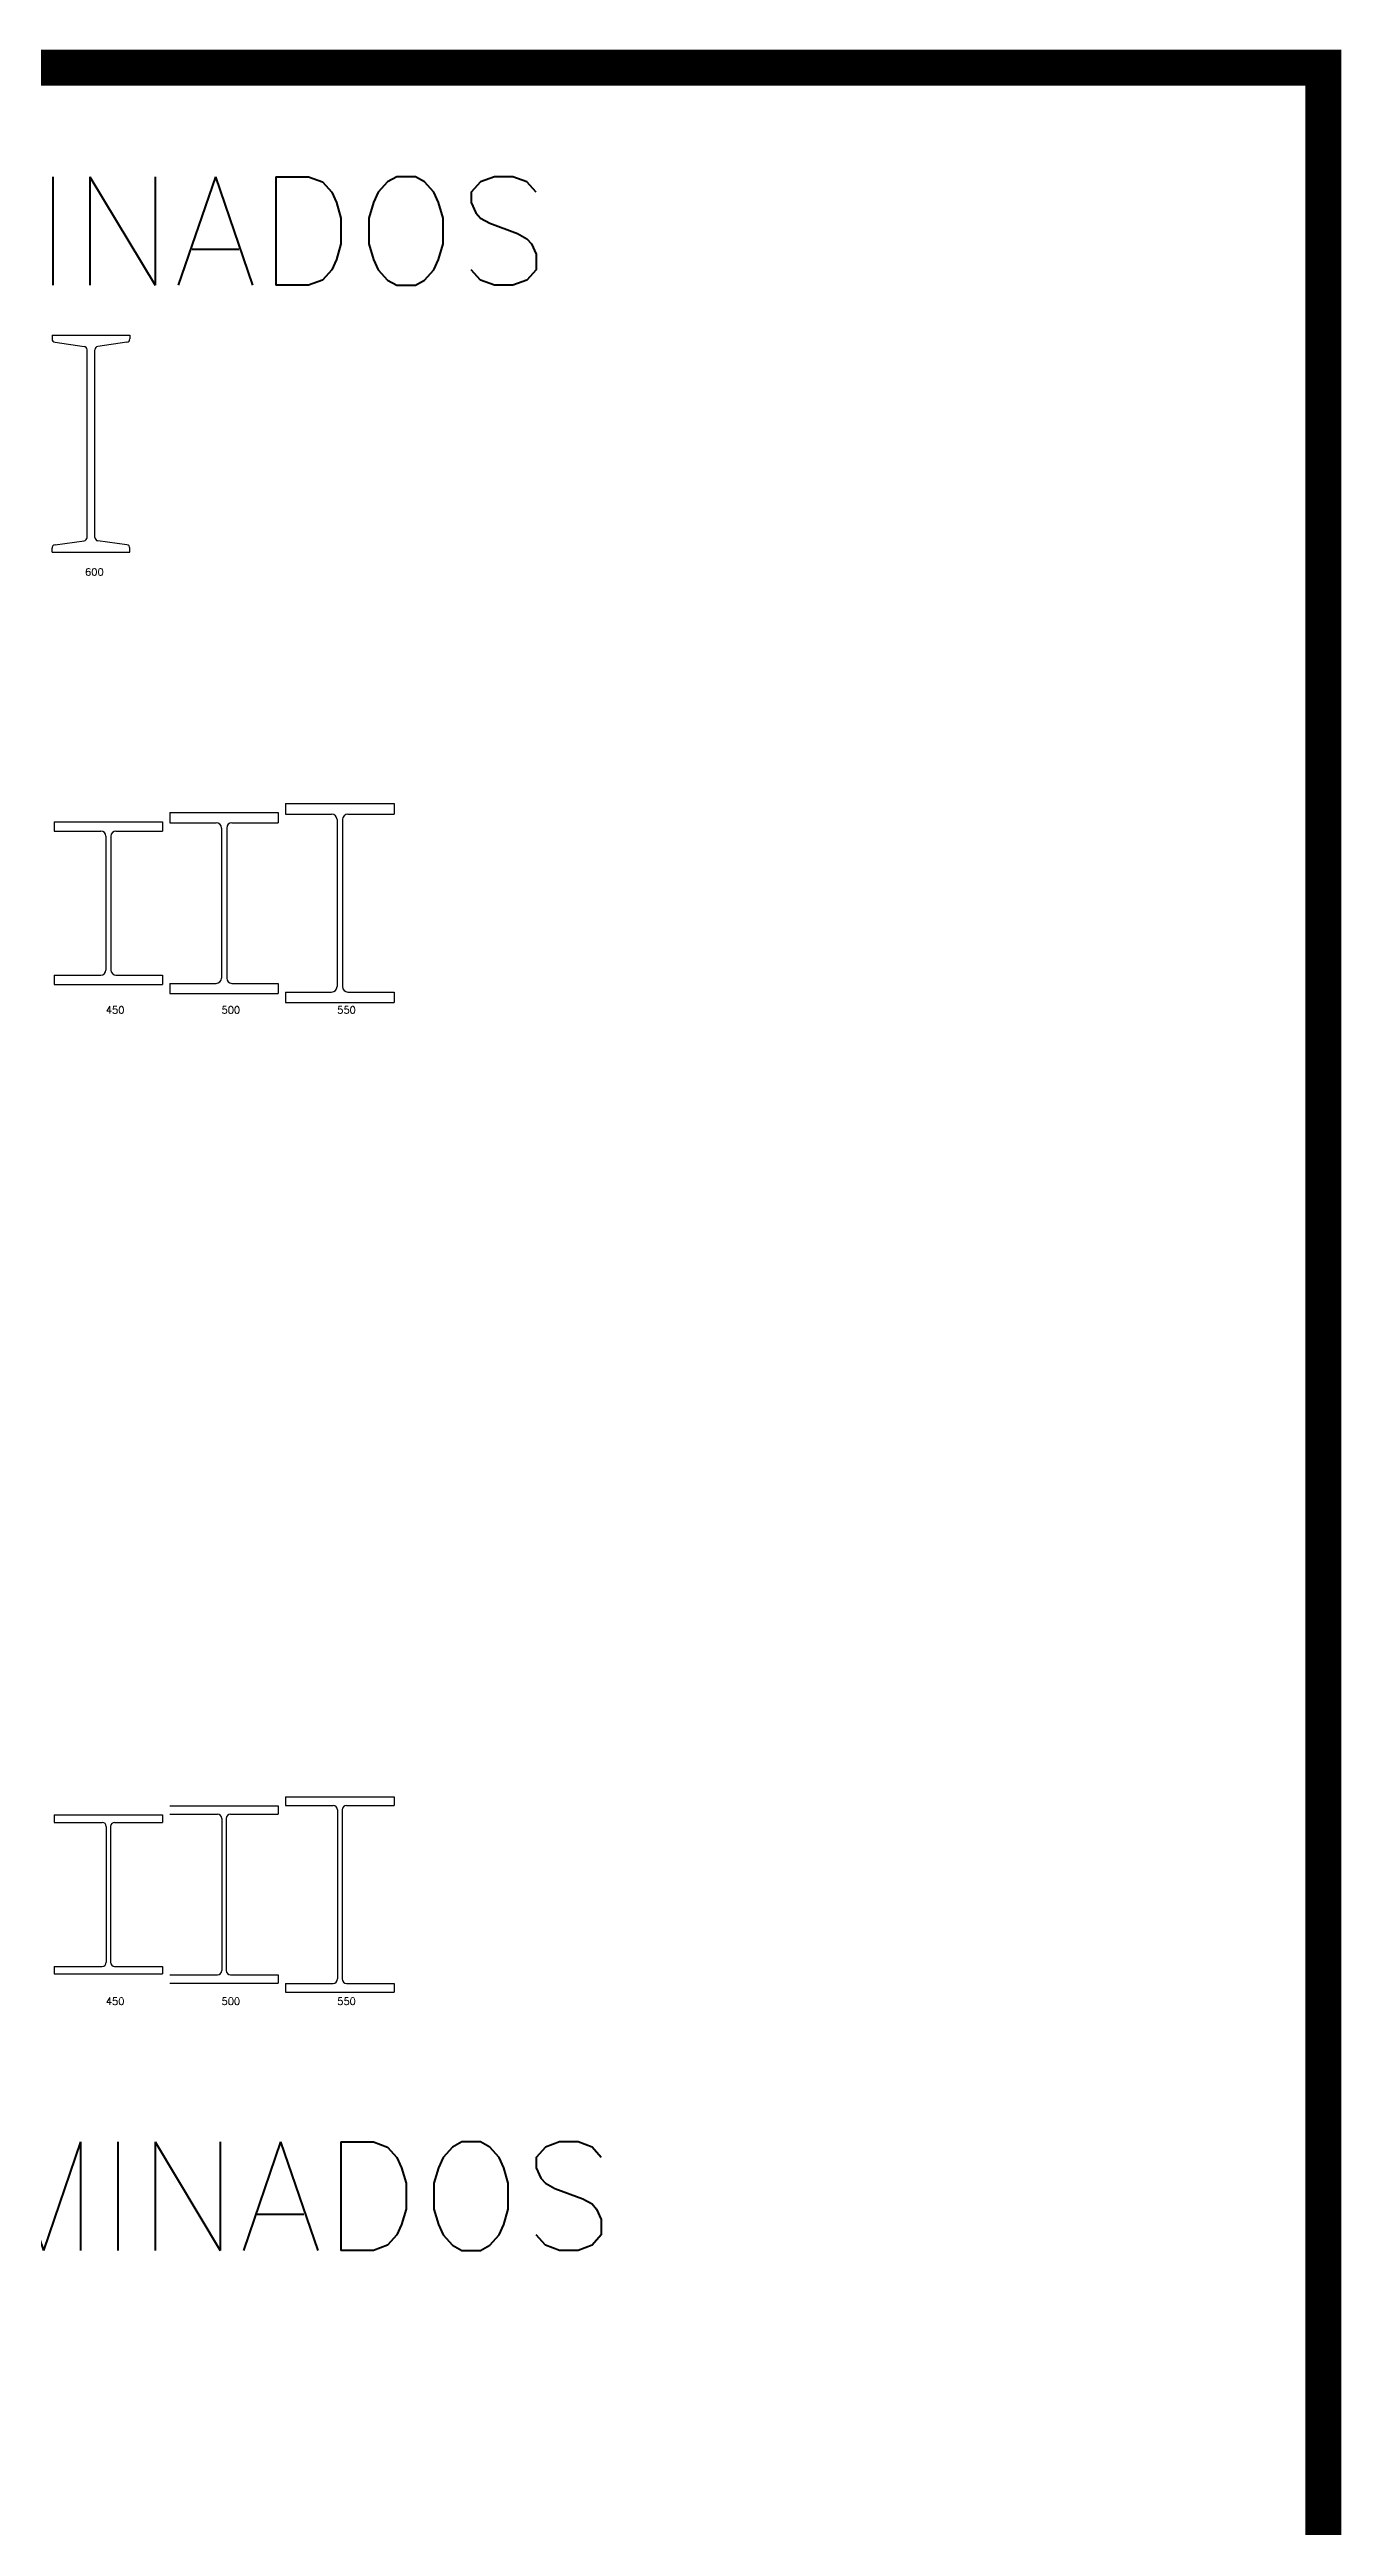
# Model space of a CAD drawing. Header units: metres. Extents: x 177 to 477, y -228 to -48.
# Drawn here: x 453.45 to 457.02, y -64.4 to -57.55 of the extents above; entities that cross this region are included whole.
import ezdxf

# ---------------------------------------------------------------- set-up
doc = ezdxf.new("R2010")
doc.units = ezdxf.units.M
doc.linetypes.add('HIDDEN2', pattern=[0.1875, 0.125, -0.0625])
doc.layers.add('ES-Perfil 01', color=3, linetype='Continuous')
doc.layers.add('LEYENDAS', color=160, linetype='Continuous')
doc.styles.get("Standard").update_dxf_attribs({"font": 'romans.shx'})

# ---------------------------------------------------------------- blocks, each defined once
blk = doc.blocks.new('IPN600')
at = {"layer": 'ES-Perfil 01'}
for p, q in [((-0.1075, 0.6), (0.1075, 0.6)), ((-0.1075, 0.6), (-0.1075, 0.5893)), ((-0.0994, 0.58), (-0.0189, 0.5687)), ((-0.0108, 0.0406), (-0.0108, 0.5594)), ((0.0108, 0.0406), (0.0108, 0.5594)), ((0.0994, 0.58), (0.0189, 0.5687)), ((0.1075, 0.6), (0.1075, 0.5893)), ((-0.1075, 0), (-0.1075, 0.0107)), ((-0.1075, 0), (0.1075, 0)), ((-0.0994, 0.02), (-0.0189, 0.0313)), ((0.0994, 0.02), (0.0189, 0.0313)), ((0.1075, 0), (0.1075, 0.0107))]:
    blk.add_line(p, q, dxfattribs=at)
for centre, start, end in [((-0.0981, 0.5893), 180, 262.03039), ((-0.0202, 0.5594), 0, 82.03039), ((0.0202, 0.5594), 97.96961, 180), ((0.0981, 0.5893), 277.96961, 0), ((-0.0981, 0.0107), 97.96961, 180), ((-0.0202, 0.0406), 277.96961, 0), ((0.0202, 0.0406), 180, 262.03039), ((0.0981, 0.0107), 360, 82.03039)]:
    blk.add_arc(centre, 0.00943, start, end, dxfattribs=at)
blk = doc.blocks.new('IPBL450')
at = {"layer": 'ES-Perfil 01'}
for p, q in [((-0.15, 0.44), (0.15, 0.44)), ((-0.15, 0.44), (-0.15, 0.419)), ((-0.15, 0.419), (-0.017246, 0.419)), ((0.017248, 0.419), (0.15, 0.419)), ((0.15, 0.44), (0.15, 0.419)), ((-0.005748, 0.407502), (-0.005748, 0.032498)), ((0.00575, 0.407502), (0.00575, 0.032498)), ((-0.15, 0.021), (-0.017246, 0.021)), ((-0.15, 0.021), (-0.15, 0)), ((-0.15, 0), (0.15, 0)), ((0.017248, 0.021), (0.15, 0.021)), ((0.15, 0.021), (0.15, 0))]:
    blk.add_line(p, q, dxfattribs=at)
for centre, start, end in [((-0.017246, 0.407502), 0, 90), ((0.017248, 0.407502), 90, 180), ((-0.017246, 0.032498), 270, 0), ((0.017248, 0.032498), 180, 270)]:
    blk.add_arc(centre, 0.011498, start, end, dxfattribs=at)
blk = doc.blocks.new('IPBL500')
at = {"layer": 'ES-Perfil 01'}
for p, q in [((-0.15, 0.49), (0.15, 0.49)), ((0.15, 0.49), (0.15, 0.467)), ((-0.15, 0.467), (-0.018, 0.467)), ((-0.006, 0.455), (-0.006, 0.035)), ((0.006, 0.455), (0.006, 0.035)), ((0.018, 0.467), (0.15, 0.467)), ((-0.15, 0.023), (-0.018, 0.023)), ((-0.15, 0), (0.15, 0)), ((0.018, 0.023), (0.15, 0.023)), ((0.15, 0.023), (0.15, 0))]:
    blk.add_line(p, q, dxfattribs=at)
for centre, start, end in [((-0.018, 0.455), 0, 90), ((0.018, 0.455), 90, 180), ((-0.018, 0.035), 270, 0), ((0.018, 0.035), 180, 270)]:
    blk.add_arc(centre, 0.012, start, end, dxfattribs=at)
blk = doc.blocks.new('IPBL550')
at = {"layer": 'ES-Perfil 01'}
for p, q in [((-0.15, 0.54), (0.15, 0.54)), ((-0.15, 0.54), (-0.15, 0.516)), ((-0.15, 0.516), (-0.01875, 0.516)), ((-0.00625, 0.5035), (-0.00625, 0.0365)), ((0.00625, 0.5035), (0.00625, 0.0365)), ((0.01875, 0.516), (0.15, 0.516)), ((0.15, 0.54), (0.15, 0.516)), ((-0.15, 0.024), (-0.01875, 0.024)), ((-0.15, 0.024), (-0.15, 0)), ((-0.15, 0), (0.15, 0)), ((0.01875, 0.024), (0.15, 0.024)), ((0.15, 0.024), (0.15, 0))]:
    blk.add_line(p, q, dxfattribs=at)
for centre, start, end in [((-0.01875, 0.5035), 0, 90), ((0.01875, 0.5035), 90, 180), ((-0.01875, 0.0365), 270, 0), ((0.01875, 0.0365), 180, 270)]:
    blk.add_arc(centre, 0.0125, start, end, dxfattribs=at)
blk = doc.blocks.new('IPB450')
at = {"layer": 'ES-Perfil 01'}
for p, q in [((-0.15, 0.45), (0.15, 0.45)), ((-0.15, 0.45), (-0.15, 0.424)), ((-0.15, 0.424), (-0.021, 0.424)), ((0.021, 0.424), (0.15, 0.424)), ((0.15, 0.45), (0.15, 0.424)), ((-0.007, 0.41), (-0.007, 0.04)), ((0.007, 0.41), (0.007, 0.04)), ((-0.15, 0.026), (-0.021, 0.026)), ((-0.15, 0.026), (-0.15, 0)), ((-0.15, 0), (0.15, 0)), ((0.021, 0.026), (0.15, 0.026)), ((0.15, 0.026), (0.15, 0))]:
    blk.add_line(p, q, dxfattribs=at)
for centre, start, end in [((-0.021, 0.41), 0, 90), ((0.021, 0.41), 90, 180), ((-0.021, 0.04), 270, 0), ((0.021, 0.04), 180, 270)]:
    blk.add_arc(centre, 0.014, start, end, dxfattribs=at)
blk = doc.blocks.new('IPB500')
at = {"layer": 'ES-Perfil 01'}
for p, q in [((-0.15, 0.5), (0.15, 0.5)), ((-0.15, 0.5), (-0.15, 0.472)), ((0.15, 0.5), (0.15, 0.472)), ((-0.15, 0.472), (-0.02175, 0.472)), ((-0.00725, 0.4575), (-0.00725, 0.0425)), ((0.00725, 0.4575), (0.00725, 0.0425)), ((0.02175, 0.472), (0.15, 0.472)), ((-0.15, 0.028), (-0.02175, 0.028)), ((-0.15, 0.028), (-0.15, 0)), ((-0.15, 0), (0.15, 0)), ((0.02175, 0.028), (0.15, 0.028)), ((0.15, 0.028), (0.15, 0))]:
    blk.add_line(p, q, dxfattribs=at)
for centre, start, end in [((-0.02175, 0.4575), 0, 90), ((0.02175, 0.4575), 90, 180), ((-0.02175, 0.0425), 270, 0), ((0.02175, 0.0425), 180, 270)]:
    blk.add_arc(centre, 0.0145, start, end, dxfattribs=at)
blk = doc.blocks.new('IPB550')
at = {"layer": 'ES-Perfil 01'}
for p, q in [((-0.15, 0.55), (0.15, 0.55)), ((-0.15, 0.55), (-0.15, 0.521)), ((0.15, 0.55), (0.15, 0.521)), ((-0.15, 0.521), (-0.0225, 0.521)), ((-0.0075, 0.506), (-0.0075, 0.044)), ((0.0075, 0.506), (0.0075, 0.044)), ((0.0225, 0.521), (0.15, 0.521)), ((-0.15, 0.029), (-0.0225, 0.029)), ((-0.15, 0.029), (-0.15, 0)), ((-0.15, 0), (0.15, 0)), ((0.0225, 0.029), (0.15, 0.029)), ((0.15, 0.029), (0.15, 0))]:
    blk.add_line(p, q, dxfattribs=at)
for centre, start, end in [((-0.0225, 0.506), 0, 90), ((0.0225, 0.506), 90, 180), ((-0.0225, 0.044), 270, 0), ((0.0225, 0.044), 180, 270)]:
    blk.add_arc(centre, 0.015, start, end, dxfattribs=at)

msp = doc.modelspace()

# ---------------------------------------------------------------- linework, layer by layer
at = {"layer": 'LEYENDAS', "linetype": 'HIDDEN2', "ltscale": 5, "const_width": 0.1}
msp.add_lwpolyline([(449.5110069, -57.6046673), (456.9728437, -57.6046673), (456.9728437, -71.2001214), (449.5110069, -71.2001214)], close=True, dxfattribs=at)

# ---------------------------------------------------------------- block references
for name, p in [('IPN600', (453.5641382, -58.9440221)), ('IPB550', (454.2523464, -60.1893877)), ('IPB450', (453.6123464, -60.1393877)), ('IPB500', (453.9323464, -60.1643877)), ('IPBL450', (453.6123464, -62.8749839)), ('IPBL500', (453.9323464, -62.8999839)), ('IPBL550', (454.2523464, -62.9249839))]:
    msp.add_blockref(name, p)

# ---------------------------------------------------------------- texts
at = {"attachment_point": 1}
for s, insert, char_height, width in [('PERFILES IPN LAMINADOS', (449.7427785, -57.9063386), 0.3, 8.95488417), ('600', (453.5477934, -58.989151), 0.02, 2.251056728), ('\\A1;450  ', (453.6053352, -60.1998195), 0.02, 2.251056728), ('\\A1;500 ', (453.9253352, -60.1998195), 0.02, 2.251056728), ('\\A1;550 ', (454.2453352, -60.1998195), 0.02, 2.251056728), ('\\A1;450  ', (453.6053352, -62.9404157), 0.02, 2.251056728), ('\\A1;500 ', (453.9253352, -62.9404157), 0.02, 2.251056728), ('\\A1;550 ', (454.2453352, -62.9404157), 0.02, 2.251056728), ('PERFILES UPN LAMINADOS', (449.7427785, -63.3394124), 0.3, 8.610586381)]:
    msp.add_mtext(s, dxfattribs=dict(at, insert=insert, char_height=char_height, width=width))

doc.saveas('drawing.dxf')
